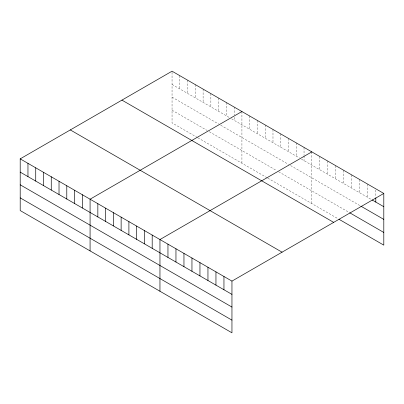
<?xml version="1.0" encoding="UTF-8"?>
<svg xmlns="http://www.w3.org/2000/svg" width="404" height="404" viewBox="0 0 404 404"><rect width="100%" height="100%" fill="white"/><g stroke="black" fill="none" stroke-linecap="round" stroke-linejoin="round"><path stroke-width="0.3" stroke-dasharray="2.02 1.52" d="M172.048 84.451L229.502 117.625M231.573 118.816L299.379 157.969M301.45 159.161L371.534 199.621M172.048 97.137L218.635 124.033M220.705 125.225L288.512 164.377M290.582 165.569L359.802 205.535M172.048 110.206L207.247 130.527M209.317 131.724L276.604 170.574M278.674 171.766L349.137 212.443M197.41 137.532L172.048 122.892L172.048 71.19M197.93 137.83L267.291 177.876M267.807 178.174L337.936 218.665M375.801 190.031L375.801 196.662M367.802 184.204L367.802 197.47M359.802 179.588L359.802 192.849M351.803 174.967L351.803 188.234M343.804 170.352L343.804 183.613M335.805 165.731L335.805 178.992M327.806 161.11L327.806 174.377M319.801 156.494L319.801 169.756M311.802 151.874L311.802 203.576M304.04 147.394L304.04 155.232M304.04 155.833L304.04 160.656M296.273 142.91L296.273 156.171M288.512 138.426L288.512 151.692M280.745 133.946L280.745 147.208M272.983 129.462L272.983 142.723M265.221 124.977L265.221 138.244M257.454 120.498L257.454 133.759M249.692 116.014L249.692 129.28M241.925 111.529L241.925 163.231M234.163 107.05L234.163 114.888M234.163 117.296L234.163 120.311M226.397 102.566L226.397 115.832M218.635 98.086L218.635 111.347M210.868 93.602L210.868 106.863M203.106 89.117L203.106 102.384M195.339 84.638L195.339 97.899M187.577 80.154L187.577 93.415M179.81 75.669L179.81 88.936"/><path stroke-width="0.61" d="M20.2 158.858L231.952 281.108L231.952 332.81L20.2 210.56L20.2 158.858L172.048 71.19L383.8 193.44L383.8 245.142L339.001 219.281M241.925 111.529L90.077 199.202L90.077 250.904M311.802 151.874L159.959 239.542L159.959 291.244M231.952 281.108L383.8 193.44M372.069 199.929L383.8 206.707M360.868 206.151L383.8 219.392M349.667 212.751L383.8 232.462M121.937 100.116L333.689 222.372M70.311 129.926L282.063 252.182M20.2 172.119L231.952 294.375M20.2 184.805L231.952 307.06M20.2 197.874L231.952 320.13M375.801 197.869L375.801 202.086M223.952 276.493L223.952 289.754M215.953 271.872L215.953 285.138M207.954 267.256L207.954 280.517M199.955 262.635L199.955 275.902M191.956 258.02L191.956 271.281M183.956 253.399L183.956 266.66M175.957 248.783L175.957 262.044M167.958 244.162L167.958 257.424M152.192 235.062L152.192 248.324M144.43 230.578L144.43 243.844M136.663 226.094L136.663 239.36M128.901 221.614L128.901 234.876M121.134 217.13L121.134 230.396M113.373 212.645L113.373 225.912M105.606 208.166L105.606 221.427M97.844 203.682L97.844 216.948M82.315 194.718L82.315 207.979M74.548 190.233L74.548 203.5M66.786 185.754L66.786 199.015M59.019 181.27L59.019 194.531M51.258 176.785L51.258 190.052M43.491 172.306L43.491 185.567M35.729 167.822L35.729 181.083M27.962 163.337L27.962 176.604"/></g></svg>
